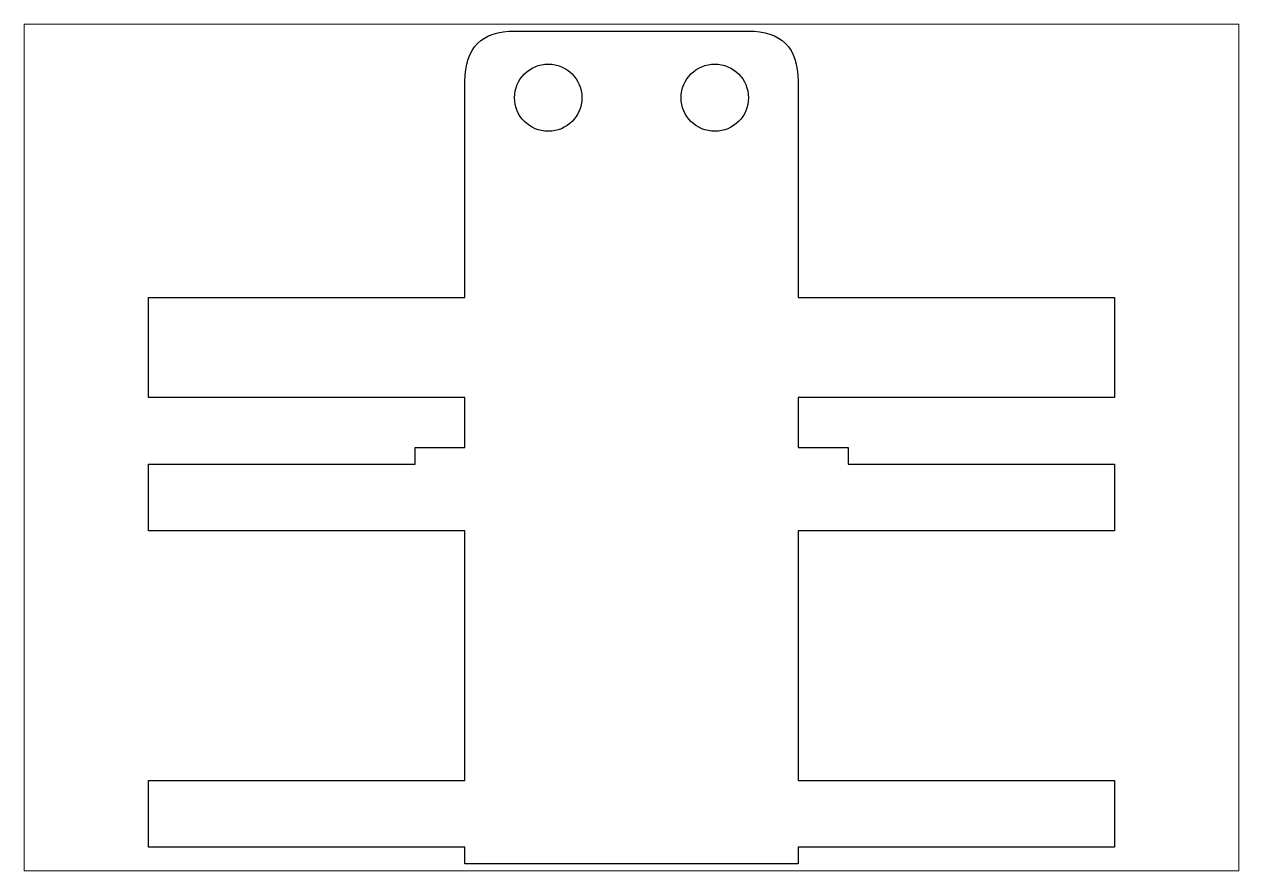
# Paper-space layout 'Layout1' of a CAD drawing. Extents: x 29 to 258, y 20 to 180.
# The model-space entities are those that its viewports show. They can reach past a viewport. Long polylines and large blocks are cut down to what shows.
import ezdxf

# ---------------------------------------------------------------- set-up
doc = ezdxf.new("R2010")
doc.units = 0
doc.layers.get('0').update_dxf_attribs({"linetype": 'CONTINUOUS'})
doc.layers.add('LAYER_1', color=7, linetype='CONTINUOUS')

msp = doc.modelspace()

# ---------------------------------------------------------------- linework, layer by layer
at = {"layer": 'LAYER_1', "color": 7}
for p, q in [((3, 49.999999), (17, 49.999999)), ((0, 34), (0, 46.999999)), ((20, 46.999999), (20, 34)), ((7.02375, 45.999998), (7.02375, 45.999998)), ((17.02375, 45.999998), (17.02375, 45.999998)), ((-19, 28), (-19, 34)), ((-19, 34), (0, 34)), ((20, 34), (39.000001, 34)), ((39.000001, 34), (39.000001, 28)), ((0, 28), (-19, 28)), ((0, 24.999998), (0, 28)), ((39.000001, 28), (20, 28)), ((20, 28), (20, 24.999998)), ((-3, 24), (-3, 24.999998)), ((-3, 24.999998), (0, 24.999998)), ((20, 24.999998), (23, 24.999998)), ((23, 24.999998), (23, 24)), ((-19, 20), (-19, 24)), ((-19, 24), (-3, 24)), ((23, 24), (39.000001, 24)), ((39.000001, 24), (39.000001, 20)), ((0, 20), (-19, 20)), ((0, 5.00001), (0, 20)), ((39.000001, 20), (20, 20)), ((20, 20), (20, 5.00001)), ((-19, 0.99999), (-19, 5.00001)), ((-19, 5.00001), (0, 5.00001)), ((20, 5.00001), (39.000001, 5.00001)), ((39.000001, 5.00001), (39.000001, 0.99999)), ((0, 0.99999), (-19, 0.99999)), ((0, -0.000008), (0, 0.99999)), ((39.000001, 0.99999), (20, 0.99999)), ((20, 0.99999), (20, -0.000008)), ((20, -0.000008), (0, -0.000008))]:
    msp.add_line(p, q, dxfattribs=at)
for points in [[(0, 46.999999), (0, 48.999998), (1, 49.999999), (3, 49.999999)], [(17, 49.999999), (19, 49.999999), (20, 48.999998), (20, 46.999999)], [(2.97625, 45.999998), (2.97625, 47.114309), (3.882314, 48.017636), (5, 48.017636)], [(5, 48.017636), (6.117686, 48.017636), (7.02375, 47.114309), (7.02375, 45.999998)], [(12.97625, 45.999998), (12.97625, 47.114309), (13.882314, 48.017636), (15, 48.017636)], [(15, 48.017636), (16.117686, 48.017636), (17.02375, 47.114309), (17.02375, 45.999998)], [(5, 43.98236), (3.882314, 43.98236), (2.97625, 44.885687), (2.97625, 45.999998)], [(7.02375, 45.999998), (7.02375, 44.885687), (6.117686, 43.98236), (5, 43.98236)], [(15, 43.98236), (13.882314, 43.98236), (12.97625, 44.885687), (12.97625, 45.999998)], [(17.02375, 45.999998), (17.02375, 44.885687), (16.117686, 43.98236), (15, 43.98236)]]:
    msp.add_open_spline(points, degree=3, dxfattribs=at)

psp = doc.layouts.get("Layout1")

# ---------------------------------------------------------------- viewports
at = {"layer": '0', "linetype": 'Continuous'}
psp.add_viewport(center=(143.44, 99.96), size=(229.5, 159.9353), view_center_point=(10.000001, 24.999996), view_height=50.81744581, dxfattribs=at)

doc.saveas('drawing.dxf')
